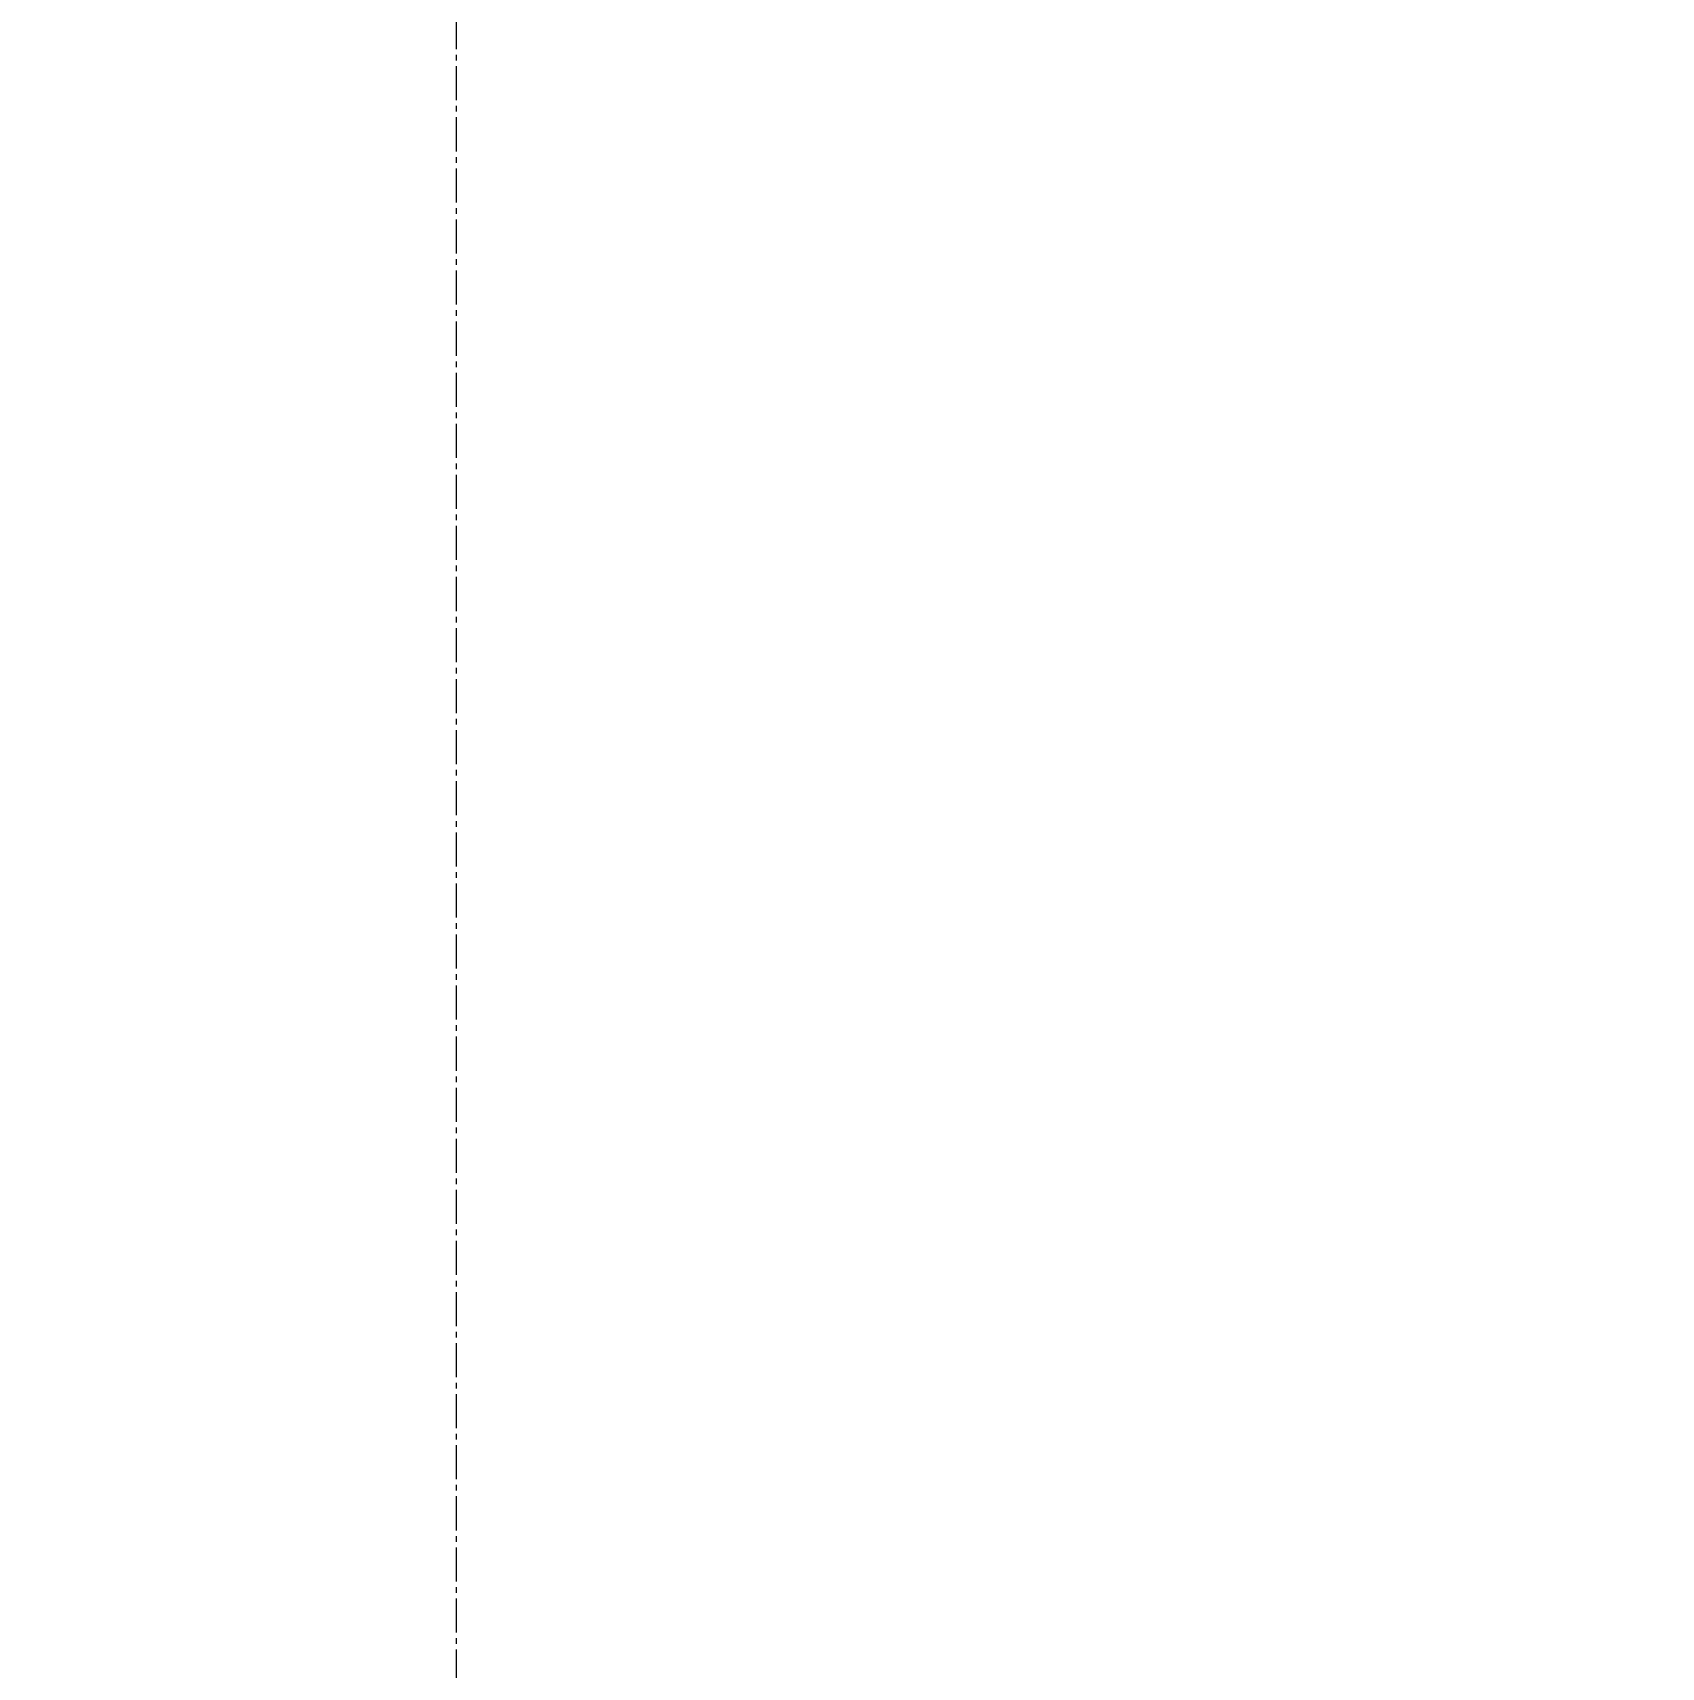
# Model space of a CAD drawing. Header units: millimetres. Extents: x -50460 to 50460, y -35640 to 35640.
# Drawn here: x 40172 to 40746, y 20777 to 21353 of the extents above; entities that cross this region are included whole.
import ezdxf

# ---------------------------------------------------------------- set-up
doc = ezdxf.new("R2010")
doc.units = ezdxf.units.MM
doc.linetypes.add('点画线', pattern=[18, 12, -2, 2, -2])
doc.layers.get('0').update_dxf_attribs({"lineweight": 35})
doc.layers.add('中心线层', color=1, linetype='点画线', lineweight=18)
doc.layers.add('尺寸线层', color=4, linetype='Continuous', lineweight=18)
doc.dimstyles.new('AM_DEMATIC$0', dxfattribs={"dimscale": 120, "dimtxt": 3, "dimasz": 1.5, "dimexe": 1, "dimexo": 0, "dimgap": 1, "dimtad": 1, "dimdsep": 46, "dimtxsty": 'Standard', "dimblk": '_CAXARROW', "dimcen": 0, "dimdle": 3, "dimclrd": 256, "dimclre": 256, "dimclrt": 2, "dimadec": 0, "dimazin": 2, "dimtfac": 0.7071067811865475, "dimtdec": 3, "dimtmove": 0, "dimatfit": 3, "dimfxl": 0, "dimfrac": 2, "dimtolj": 1, "dimlwd": 18, "dimarcsym": 0})

# ---------------------------------------------------------------- blocks, each defined once
blk = doc.blocks.new('*X584')
at = {"layer": '中心线层', "linetype": '点画线', "lineweight": 18}
blk.add_line((0, 162.5038301414388), (0, 7149.999999999993), dxfattribs=at)
blk = doc.blocks.new('*X653')
at = {"layer": '尺寸线层', "linetype": 'Continuous', "lineweight": 18}
for points in [[(39546.06310700117, 19488.91433521855), (39726.06310700117, 19511.41433521855), (39726.06310700117, 19466.41433521855)], [(40796.06310700117, 19488.91433521855), (40616.06310700117, 19511.41433521855), (40616.06310700117, 19466.41433521855)]]:
    blk.add_hatch(color=256, dxfattribs=at).paths.add_polyline_path(points, flags=0)
at = {"layer": '尺寸线层'}
for p, q in [((39546.06310700117, 21939.44460688287), (39546.06310700117, 19368.91433521855)), ((40796.06310700117, 21939.44460688287), (40796.06310700117, 19368.91433521855))]:
    blk.add_line(p, q, dxfattribs=at)
at = {"layer": '尺寸线层', "linetype": 'Continuous', "lineweight": 18}
blk.add_line((39546.06310700117, 19488.91433521855), (40796.06310700117, 19488.91433521855), dxfattribs=at)
at = {"layer": '尺寸线层', "color": 2, "insert": (40184.06310750116, 19788.91433521856), "char_height": 360.0000000000001, "width": 1880, "attachment_point": 5, "line_spacing_factor": 1.37}
blk.add_mtext('1250', dxfattribs=at)
blk = doc.blocks.new('_CAXARROW')
blk.add_hatch(color=0).paths.add_polyline_path([(0, 0), (-1, 0.125), (-1, -0.125)], flags=0)
blk = doc.blocks.new('*X654')
at = {"layer": '尺寸线层', "linetype": 'Continuous', "lineweight": 18}
for points in [[(39021.0631070012, 18578.15995013993), (39201.0631070012, 18600.65995013993), (39201.0631070012, 18555.65995013993)], [(40171.06310700115, 18578.15995013993), (39991.06310700115, 18600.65995013993), (39991.06310700115, 18555.65995013993)]]:
    blk.add_hatch(color=256, dxfattribs=at).paths.add_polyline_path(points, flags=0)
at = {"layer": '尺寸线层'}
for p, q in [((39021.0631070012, 21162.18193107477), (39021.0631070012, 18458.15995013993)), ((40171.06310700115, 20461.44460688287), (40171.06310700115, 18458.15995013993))]:
    blk.add_line(p, q, dxfattribs=at)
at = {"layer": '尺寸线层', "linetype": 'Continuous', "lineweight": 18}
blk.add_line((39021.0631070012, 18578.15995013993), (40171.06310700115, 18578.15995013993), dxfattribs=at)
at = {"layer": '尺寸线层', "color": 2, "insert": (39609.06310750116, 18878.15995013993), "char_height": 360.0000000000001, "width": 1880, "attachment_point": 5, "line_spacing_factor": 1.37}
blk.add_mtext('1150', dxfattribs=at)
blk = doc.blocks.new('*X655')
at = {"layer": '尺寸线层', "linetype": 'Continuous', "lineweight": 18}
for points in [[(40171.06310700115, 18578.15995013993), (40351.06310700115, 18600.65995013993), (40351.06310700115, 18555.65995013993)], [(41321.0631070012, 18578.15995013993), (41141.0631070012, 18600.65995013993), (41141.0631070012, 18555.65995013993)]]:
    blk.add_hatch(color=256, dxfattribs=at).paths.add_polyline_path(points, flags=0)
at = {"layer": '尺寸线层'}
for p, q in [((41321.0631070012, 21162.18193107477), (41321.0631070012, 18458.15995013993)), ((40171.06310700115, 20461.44460688287), (40171.06310700115, 18458.15995013993))]:
    blk.add_line(p, q, dxfattribs=at)
at = {"layer": '尺寸线层', "linetype": 'Continuous', "lineweight": 18}
blk.add_line((40171.06310700115, 18578.15995013993), (41321.0631070012, 18578.15995013993), dxfattribs=at)
at = {"layer": '尺寸线层', "color": 2, "insert": (40759.06310750116, 18878.15995013992), "char_height": 360.0000000000001, "width": 1880, "attachment_point": 5, "line_spacing_factor": 1.37}
blk.add_mtext('1150', dxfattribs=at)

msp = doc.modelspace()

# ---------------------------------------------------------------- block references
at = {"layer": '尺寸线层'}
msp.add_blockref('*X584', (40321.06310700115, 20464.44460688287), dxfattribs=at)

# ---------------------------------------------------------------- dimensions: what is measured, and where the dimension line sits
for base, p1, p2, picture, middle in [((40796.06310700117, 19488.91433521855), (39546.06310700117, 21939.44460688287), (40796.06310700117, 21939.44460688287), '*X653', (40171.06310700117, 19488.91433521855)), ((40171.06310700115, 18578.15995013993), (39021.0631070012, 21162.18193107477), (40171.06310700115, 20461.44460688287), '*X654', (39596.06310700117, 18578.15995013993)), ((41321.0631070012, 18578.15995013993), (40171.06310700115, 20461.44460688287), (41321.0631070012, 21162.18193107477), '*X655', (40746.06310700117, 18578.15995013993))]:
    dim = msp.add_linear_dim(base=base, p1=p1, p2=p2, dimstyle='AM_DEMATIC$0', override={"dimsah": 1, "dimtfill": 1, "dimtzin": 8}, dxfattribs=at)
    dim.commit()
    dim.dimension.update_dxf_attribs({"geometry": picture, "text_midpoint": middle})

doc.saveas('drawing.dxf')
